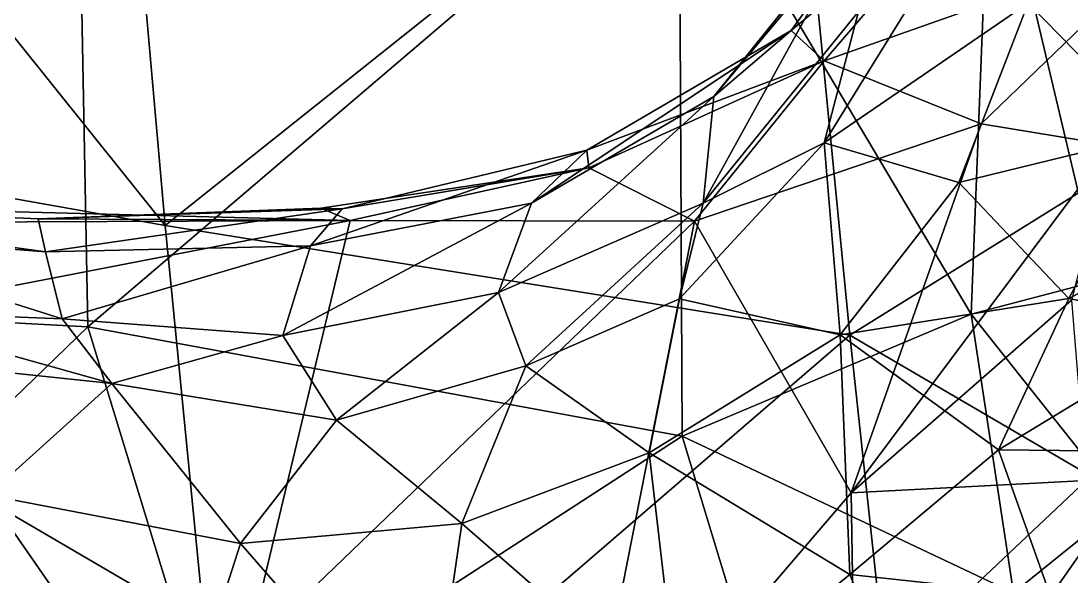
# Model space of a CAD drawing. Extents: x -1.07 to 1.07, y -3.15 to 5.89.
# Drawn here: x -0.578 to -0.4009, y -0.401 to -0.3073 of the extents above; entities that cross this region are included whole.
import ezdxf

# ---------------------------------------------------------------- set-up
doc = ezdxf.new("R2010")
doc.units = 0
doc.layers.add('TRICERTP$LWO', color=1, linetype='CONTINUOUS')

msp = doc.modelspace()

# ---------------------------------------------------------------- linework, layer by layer
at = {"layer": 'TRICERTP$LWO'}
for points in [[(-0.56349, -0.23087, 2.55799), (-0.6611, -0.2078, 2.38549), (-0.55368, -0.34186, 2.50874)], [(-0.65631, -0.32363, 2.34307), (-0.55368, -0.34186, 2.50874), (-0.6611, -0.2078, 2.38549)], [(-0.56349, -0.23087, 2.55799), (-0.55368, -0.34186, 2.50874), (-0.4482, -0.25767, 2.70895)], [(-0.66583, -0.24489, 0.00738), (-0.56867, -0.25799, 0.00356), (-0.65072, -0.35446, 0.01023)], [(-0.56671, -0.35893, 0.00587), (-0.65072, -0.35446, 0.01023), (-0.56867, -0.25799, 0.00356)], [(-0.56867, -0.25799, 0.00356), (-0.467, -0.2738, 0.00036), (-0.56671, -0.35893, 0.00587)], [(-0.55368, -0.34186, 2.50874), (-0.4382, -0.36034, 2.65548), (-0.4482, -0.25767, 2.70895)], [(-0.4482, -0.25767, 2.70895), (-0.4382, -0.36034, 2.65548), (-0.31039, -0.28077, 2.85145)], [(-0.46651, -0.37738, 0.00285), (-0.56671, -0.35893, 0.00587), (-0.467, -0.2738, 0.00036)], [(-0.467, -0.2738, 0.00036), (-0.4145, -0.27371, 0.00269), (-0.41777, -0.3568, 0.00701)], [(-0.46651, -0.37738, 0.00285), (-0.467, -0.2738, 0.00036), (-0.41777, -0.3568, 0.00701)], [(-0.41777, -0.3568, 0.00701), (-0.4145, -0.27371, 0.00269), (-0.39615, -0.35112, 0.01572)], [(-0.4145, -0.27371, 0.00269), (-0.38899, -0.28027, 0.01208), (-0.39615, -0.35112, 0.01572)], [(-0.43529, -0.28784, 0.5513), (-0.42449, -0.27613, 0.70922), (-0.46112, -0.32006, 0.58336)], [(-0.42449, -0.27613, 0.70922), (-0.44808, -0.30895, 0.73643), (-0.46112, -0.32006, 0.58336)], [(-0.42449, -0.27613, 0.70922), (-0.41321, -0.27984, 0.83325), (-0.44808, -0.30895, 0.73643)], [(-0.41321, -0.27984, 0.83325), (-0.44256, -0.31404, 0.83915), (-0.44808, -0.30895, 0.73643)], [(-0.41321, -0.27984, 0.83325), (-0.38344, -0.29318, 0.90033), (-0.44256, -0.31404, 0.83915)], [(-0.4382, -0.36034, 2.65548), (-0.30578, -0.43781, 2.73583), (-0.31039, -0.28077, 2.85145)], [(-0.43673, -0.3057, 0.40969), (-0.43529, -0.28784, 0.5513), (-0.46296, -0.33808, 0.41962)], [(-0.43529, -0.28784, 0.5513), (-0.46112, -0.32006, 0.58336), (-0.46296, -0.33808, 0.41962)], [(-0.38344, -0.29318, 0.90033), (-0.41604, -0.3247, 0.89654), (-0.44256, -0.31404, 0.83915)], [(-0.38344, -0.29318, 0.90033), (-0.39421, -0.32829, 0.95846), (-0.41604, -0.3247, 0.89654)], [(-0.4229, -0.29618, 0.33363), (-0.43673, -0.3057, 0.40969), (-0.44253, -0.32787, 0.31989)], [(-0.4229, -0.29618, 0.33363), (-0.44253, -0.32787, 0.31989), (-0.40811, -0.3043, 0.25886)], [(-0.38651, -0.32641, 0.18085), (-0.3776, -0.29733, 0.1777), (-0.40811, -0.3043, 0.25886)], [(-0.41985, -0.33457, 0.24646), (-0.40811, -0.3043, 0.25886), (-0.44253, -0.32787, 0.31989)], [(-0.40811, -0.3043, 0.25886), (-0.41985, -0.33457, 0.24646), (-0.38651, -0.32641, 0.18085)], [(-0.43673, -0.3057, 0.40969), (-0.46296, -0.33808, 0.41962), (-0.44253, -0.32787, 0.31989)], [(-0.46112, -0.32006, 0.58336), (-0.44808, -0.30895, 0.73643), (-0.49189, -0.33809, 0.58334)], [(-0.44808, -0.30895, 0.73643), (-0.48255, -0.3291, 0.74071), (-0.49189, -0.33809, 0.58334)], [(-0.44808, -0.30895, 0.73643), (-0.44256, -0.31404, 0.83915), (-0.48255, -0.3291, 0.74071)], [(-0.44256, -0.31404, 0.83915), (-0.48222, -0.33212, 0.84548), (-0.48255, -0.3291, 0.74071)], [(-0.48222, -0.33212, 0.84548), (-0.44256, -0.31404, 0.83915), (-0.46442, -0.34113, 0.90022)], [(-0.41604, -0.3247, 0.89654), (-0.46442, -0.34113, 0.90022), (-0.44256, -0.31404, 0.83915)], [(-0.46296, -0.33808, 0.41962), (-0.46112, -0.32006, 0.58336), (-0.49745, -0.35314, 0.42837)], [(-0.46112, -0.32006, 0.58336), (-0.49189, -0.33809, 0.58334), (-0.49745, -0.35314, 0.42837)], [(-0.55368, -0.34186, 2.50874), (-0.65631, -0.32363, 2.34307), (-0.54302, -0.45068, 2.44283)], [(-0.64631, -0.43805, 2.28687), (-0.54302, -0.45068, 2.44283), (-0.65631, -0.32363, 2.34307)], [(-0.41604, -0.3247, 0.89654), (-0.438, -0.38693, 0.98889), (-0.46442, -0.34113, 0.90022)], [(-0.39421, -0.32829, 0.95846), (-0.438, -0.38693, 0.98889), (-0.41604, -0.3247, 0.89654)], [(-0.40126, -0.35416, 0.18401), (-0.38651, -0.32641, 0.18085), (-0.41985, -0.33457, 0.24646)], [(-0.38651, -0.32641, 0.18085), (-0.40126, -0.35416, 0.18401), (-0.36838, -0.33724, 0.12198)], [(-0.49189, -0.33809, 0.58334), (-0.48255, -0.3291, 0.74071), (-0.52915, -0.34527, 0.58373)], [(-0.48255, -0.3291, 0.74071), (-0.52382, -0.33902, 0.74316), (-0.52915, -0.34527, 0.58373)], [(-0.48255, -0.3291, 0.74071), (-0.48222, -0.33212, 0.84548), (-0.52382, -0.33902, 0.74316)], [(-0.44253, -0.32787, 0.31989), (-0.46296, -0.33808, 0.41962), (-0.46692, -0.35418, 0.32022)], [(-0.44253, -0.32787, 0.31989), (-0.46692, -0.35418, 0.32022), (-0.43981, -0.36027, 0.24978)], [(-0.41985, -0.33457, 0.24646), (-0.44253, -0.32787, 0.31989), (-0.43981, -0.36027, 0.24978)], [(-0.39421, -0.32829, 0.95846), (-0.40081, -0.35443, 0.99314), (-0.438, -0.38693, 0.98889)], [(-0.52745, -0.33889, 0.8532), (-0.48222, -0.33212, 0.84548), (-0.52247, -0.34097, 0.89307)], [(-0.48222, -0.33212, 0.84548), (-0.52745, -0.33889, 0.8532), (-0.52382, -0.33902, 0.74316)], [(-0.46442, -0.34113, 0.90022), (-0.52247, -0.34097, 0.89307), (-0.48222, -0.33212, 0.84548)], [(-0.41985, -0.33457, 0.24646), (-0.43981, -0.36027, 0.24978), (-0.40126, -0.35416, 0.18401)], [(-0.57513, -0.34069, 0.8033), (-0.52247, -0.34097, 0.89307), (-0.63295, -0.33812, 0.83923)], [(-0.52247, -0.34097, 0.89307), (-0.63164, -0.34142, 0.89073), (-0.63295, -0.33812, 0.83923)], [(-0.61753, -0.34282, 0.58349), (-0.57386, -0.34625, 0.61336), (-0.63295, -0.33812, 0.83923)], [(-0.57513, -0.34069, 0.8033), (-0.63295, -0.33812, 0.83923), (-0.57386, -0.34625, 0.61336)], [(-0.49745, -0.35314, 0.42837), (-0.49189, -0.33809, 0.58334), (-0.53386, -0.36038, 0.42503)], [(-0.49189, -0.33809, 0.58334), (-0.52915, -0.34527, 0.58373), (-0.53386, -0.36038, 0.42503)], [(-0.46296, -0.33808, 0.41962), (-0.49745, -0.35314, 0.42837), (-0.49288, -0.36551, 0.33252)], [(-0.46692, -0.35418, 0.32022), (-0.46296, -0.33808, 0.41962), (-0.49288, -0.36551, 0.33252)], [(-0.37848, -0.35863, 0.12138), (-0.36838, -0.33724, 0.12198), (-0.40126, -0.35416, 0.18401)], [(-0.57513, -0.34069, 0.8033), (-0.52745, -0.33889, 0.8532), (-0.52247, -0.34097, 0.89307)], [(-0.52382, -0.33902, 0.74316), (-0.52745, -0.33889, 0.8532), (-0.57513, -0.34069, 0.8033)], [(-0.52382, -0.33902, 0.74316), (-0.57513, -0.34069, 0.8033), (-0.57386, -0.34625, 0.61336)], [(-0.52915, -0.34527, 0.58373), (-0.52382, -0.33902, 0.74316), (-0.57386, -0.34625, 0.61336)], [(-0.52247, -0.34097, 0.89307), (-0.62908, -0.36163, 0.93295), (-0.63164, -0.34142, 0.89073)], [(-0.52247, -0.34097, 0.89307), (-0.5399, -0.4138, 1.00567), (-0.62908, -0.36163, 0.93295)], [(-0.46442, -0.34113, 0.90022), (-0.5399, -0.4138, 1.00567), (-0.52247, -0.34097, 0.89307)], [(-0.46442, -0.34113, 0.90022), (-0.48403, -0.44072, 1.05318), (-0.5399, -0.4138, 1.00567)], [(-0.438, -0.38693, 0.98889), (-0.48403, -0.44072, 1.05318), (-0.46442, -0.34113, 0.90022)], [(-0.60667, -0.35618, 0.41706), (-0.57108, -0.35757, 0.45465), (-0.61753, -0.34282, 0.58349)], [(-0.57386, -0.34625, 0.61336), (-0.61753, -0.34282, 0.58349), (-0.57108, -0.35757, 0.45465)], [(-0.55368, -0.34186, 2.50874), (-0.54302, -0.45068, 2.44283), (-0.4382, -0.36034, 2.65548)], [(-0.52915, -0.34527, 0.58373), (-0.57386, -0.34625, 0.61336), (-0.57108, -0.35757, 0.45465)], [(-0.53386, -0.36038, 0.42503), (-0.52915, -0.34527, 0.58373), (-0.57108, -0.35757, 0.45465)], [(-0.41777, -0.3568, 0.00701), (-0.39615, -0.35112, 0.01572), (-0.39219, -0.38896, 0.0253)], [(-0.49745, -0.35314, 0.42837), (-0.53386, -0.36038, 0.42503), (-0.52477, -0.37468, 0.32977)], [(-0.49288, -0.36551, 0.33252), (-0.49745, -0.35314, 0.42837), (-0.52477, -0.37468, 0.32977)], [(-0.46692, -0.35418, 0.32022), (-0.49288, -0.36551, 0.33252), (-0.47208, -0.38017, 0.25864)], [(-0.43981, -0.36027, 0.24978), (-0.46692, -0.35418, 0.32022), (-0.47208, -0.38017, 0.25864)], [(-0.41315, -0.37971, 0.17016), (-0.40126, -0.35416, 0.18401), (-0.43981, -0.36027, 0.24978)], [(-0.40126, -0.35416, 0.18401), (-0.41315, -0.37971, 0.17016), (-0.37848, -0.35863, 0.12138)], [(-0.65072, -0.35446, 0.01023), (-0.56671, -0.35893, 0.00587), (-0.63135, -0.42149, 0.00828)], [(-0.40081, -0.35443, 0.99314), (-0.39834, -0.38486, 1.0313), (-0.438, -0.38693, 0.98889)], [(-0.58995, -0.36564, 0.32791), (-0.5627, -0.36847, 0.33835), (-0.60667, -0.35618, 0.41706)], [(-0.57108, -0.35757, 0.45465), (-0.60667, -0.35618, 0.41706), (-0.5627, -0.36847, 0.33835)], [(-0.53386, -0.36038, 0.42503), (-0.57108, -0.35757, 0.45465), (-0.5627, -0.36847, 0.33835)], [(-0.46651, -0.37738, 0.00285), (-0.41777, -0.3568, 0.00701), (-0.4106, -0.40383, 0.01312)], [(-0.4106, -0.40383, 0.01312), (-0.41777, -0.3568, 0.00701), (-0.39219, -0.38896, 0.0253)], [(-0.5454, -0.4286, 0.00353), (-0.63135, -0.42149, 0.00828), (-0.56671, -0.35893, 0.00587)], [(-0.56671, -0.35893, 0.00587), (-0.46651, -0.37738, 0.00285), (-0.5454, -0.4286, 0.00353)], [(-0.38728, -0.37995, 0.11084), (-0.37848, -0.35863, 0.12138), (-0.41315, -0.37971, 0.17016)], [(-0.52477, -0.37468, 0.32977), (-0.53386, -0.36038, 0.42503), (-0.5627, -0.36847, 0.33835)], [(-0.54302, -0.45068, 2.44283), (-0.42741, -0.46037, 2.58817), (-0.4382, -0.36034, 2.65548)], [(-0.43981, -0.36027, 0.24978), (-0.47208, -0.38017, 0.25864), (-0.43822, -0.40075, 0.17486)], [(-0.41315, -0.37971, 0.17016), (-0.43981, -0.36027, 0.24978), (-0.43822, -0.40075, 0.17486)], [(-0.4382, -0.36034, 2.65548), (-0.42741, -0.46037, 2.58817), (-0.30578, -0.43781, 2.73583)], [(-0.5399, -0.4138, 1.00567), (-0.60158, -0.4224, 1.02549), (-0.62908, -0.36163, 0.93295)], [(-0.5627, -0.36847, 0.33835), (-0.58995, -0.36564, 0.32791), (-0.58362, -0.38736, 0.26072)], [(-0.49288, -0.36551, 0.33252), (-0.52477, -0.37468, 0.32977), (-0.50367, -0.39214, 0.25594)], [(-0.47208, -0.38017, 0.25864), (-0.49288, -0.36551, 0.33252), (-0.50367, -0.39214, 0.25594)], [(-0.54096, -0.39548, 0.25393), (-0.5627, -0.36847, 0.33835), (-0.58362, -0.38736, 0.26072)], [(-0.52477, -0.37468, 0.32977), (-0.5627, -0.36847, 0.33835), (-0.54096, -0.39548, 0.25393)], [(-0.50367, -0.39214, 0.25594), (-0.52477, -0.37468, 0.32977), (-0.54096, -0.39548, 0.25393)], [(-0.45124, -0.42756, 0.00595), (-0.5454, -0.4286, 0.00353), (-0.46651, -0.37738, 0.00285)], [(-0.45124, -0.42756, 0.00595), (-0.46651, -0.37738, 0.00285), (-0.4106, -0.40383, 0.01312)], [(-0.47208, -0.38017, 0.25864), (-0.50367, -0.39214, 0.25594), (-0.46692, -0.42416, 0.15924)], [(-0.43822, -0.40075, 0.17486), (-0.47208, -0.38017, 0.25864), (-0.46692, -0.42416, 0.15924)], [(-0.41315, -0.37971, 0.17016), (-0.43822, -0.40075, 0.17486), (-0.40438, -0.40437, 0.10704)], [(-0.38728, -0.37995, 0.11084), (-0.41315, -0.37971, 0.17016), (-0.40438, -0.40437, 0.10704)], [(-0.38728, -0.37995, 0.11084), (-0.40438, -0.40437, 0.10704), (-0.38058, -0.39505, 0.0747)], [(-0.39834, -0.38486, 1.0313), (-0.43744, -0.42176, 1.03689), (-0.438, -0.38693, 0.98889)], [(-0.43744, -0.42176, 1.03689), (-0.39834, -0.38486, 1.0313), (-0.38316, -0.45664, 1.10777)], [(-0.55268, -0.43192, 0.16692), (-0.58362, -0.38736, 0.26072), (-0.60615, -0.41839, 0.17177)], [(-0.54096, -0.39548, 0.25393), (-0.58362, -0.38736, 0.26072), (-0.55268, -0.43192, 0.16692)], [(-0.438, -0.38693, 0.98889), (-0.43744, -0.42176, 1.03689), (-0.48403, -0.44072, 1.05318)], [(-0.39219, -0.38896, 0.0253), (-0.38995, -0.40121, 0.03189), (-0.4106, -0.40383, 0.01312)], [(-0.50367, -0.39214, 0.25594), (-0.54096, -0.39548, 0.25393), (-0.5094, -0.4317, 0.16602)], [(-0.46692, -0.42416, 0.15924), (-0.50367, -0.39214, 0.25594), (-0.5094, -0.4317, 0.16602)], [(-0.5094, -0.4317, 0.16602), (-0.54096, -0.39548, 0.25393), (-0.55268, -0.43192, 0.16692)], [(-0.39168, -0.41561, 0.06921), (-0.38058, -0.39505, 0.0747), (-0.40438, -0.40437, 0.10704)], [(-0.46692, -0.42416, 0.15924), (-0.42955, -0.42211, 0.12198), (-0.43822, -0.40075, 0.17486)], [(-0.40438, -0.40437, 0.10704), (-0.43822, -0.40075, 0.17486), (-0.42955, -0.42211, 0.12198)]]:
    msp.add_3dface(points, dxfattribs=at)

doc.saveas('drawing.dxf')
